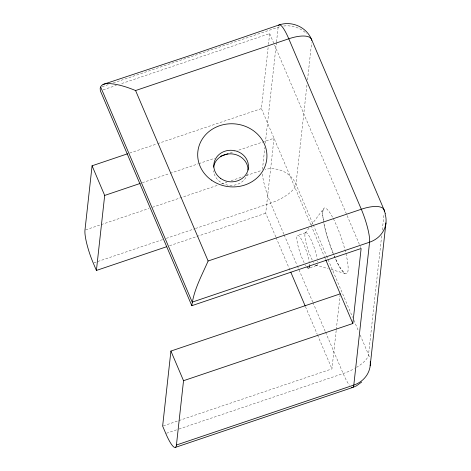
<?xml version="1.0" encoding="UTF-8"?>
<svg xmlns="http://www.w3.org/2000/svg" width="471" height="471" viewBox="0 0 471 471"><rect width="100%" height="100%" fill="white"/><g stroke="black" fill="none" stroke-linecap="round" stroke-linejoin="round"><path stroke-width="0.35" stroke-dasharray="2.35 1.77" d="M310.86 224.838L261.387 108.583L268.14 47.4M268.464 44.492L269.671 33.565L119.864 84.179M262.429 169.425L264.843 147.558M265.326 143.184L276.436 42.578M276.518 41.848L278.125 27.265A25.999 4.91 71.3 0 1 278.273 26.394M275.8 236.925L265.721 213.239L274.004 138.227L237.072 150.702M306.945 85.068L296 184.22L312.98 224.125M307.51 79.964L311.614 42.784M163.331 425.849L331.949 368.875L336.212 330.277M336.288 329.547L340.068 295.317M381.657 235.841L368.534 354.675A25.999 23.656 6.3 0 1 369.735 358.313M382.299 230.013L384.071 213.969M309.047 228.052L305.143 233.245L306.062 232.603L297.595 235.353M311.213 225.162L323.359 209.006C322.064 213.304 323.041 217.873 323.724 222.206M310.112 267.711L316.942 265.379L315.729 265.126L328.287 268.694M102.142 86.729L109.095 84.38M113.27 82.967L278.125 27.265A25.999 23.656 6.3 0 1 279.957 26.717M103.143 89.831L116.378 85.357M129.696 153.075L156.872 143.896M157.567 143.661L261.387 108.583M142.313 182.719L169.483 173.54M170.184 173.304L198.055 163.884M198.75 163.649L214.776 158.238M230.107 153.057L234.287 151.644M85.669 229.854L148.966 208.465M152.445 207.293L218.526 184.962M221.311 184.026L226.875 182.142M231.049 180.734L242.871 176.737M246.351 175.559L261.652 170.39M93.947 262.806L162.813 239.533M166.287 238.361L194.806 228.723M195.506 228.488L270.631 203.107A25.999 9.597 -23.1 0 0 296 184.22A25.999 23.656 6.3 0 0 265.144 169.377M169.566 245.732L265.721 213.239M166.481 433.261L178.309 429.264M179.004 429.028L343.165 373.562A25.999 9.597 -23.1 0 0 354.404 368.61M331.078 269.489L345.037 273.457C339.438 268.788 336.942 261.529 333.845 255.158A34.666 6.547 71.3 0 0 334.751 257.237M269.671 33.565L274.269 44.38M274.558 45.051L359.974 245.785M360.262 246.463L360.839 247.811M313.268 224.802L326.22 255.241M326.509 255.918L352.702 317.472M353.856 320.174L358.46 331.001M360.185 335.058L368.534 354.675A25.999 9.597 -23.1 0 1 356.594 367.345M311.148 225.515L324.395 256.642M324.678 257.319L325.543 259.35M283.872 234.222L270.631 203.107A25.999 4.91 71.3 0 1 262.388 173.964M284.154 234.899L297.113 265.338M297.395 266.015L312.656 301.864M312.938 302.541L325.32 331.625M325.608 332.302L343.165 373.562A25.999 4.91 71.3 0 0 349.394 385.178M276.088 237.602L290.483 271.437M305.455 306.621L317.266 334.363M317.548 335.04L331.949 368.875M333.574 254.481L327.104 236.277L323.836 222.854M283.742 26.005A25.999 23.656 6.3 0 1 306.645 33.771M247.558 173.705A17.333 15.773 6.3 0 1 229.477 185.35A17.333 15.773 6.3 0 1 213.504 170.79M333.38 218.803A34.666 6.547 71.3 0 1 348.087 266.798A34.666 6.547 71.3 0 1 335.658 259.233M332.95 253.004A34.666 6.547 71.3 0 1 323.96 223.654M323.595 221.7A34.666 6.547 71.3 0 1 332.491 217.119M317.472 264.337A17.333 3.273 71.3 0 1 315.488 264.92M313.98 263.065A17.333 3.273 71.3 0 1 313.562 262.412M312.255 260.069A17.333 3.273 71.3 0 1 305.049 237.649A17.333 3.273 71.3 0 1 309.329 236.383A17.333 3.273 71.3 0 1 317.148 258.626M317.507 261.252A17.333 3.273 71.3 0 1 317.566 262.006M305.962 265.856A17.333 3.273 71.3 0 1 305.367 264.92M304.148 262.712A17.333 3.273 71.3 0 1 296.971 240.228A17.333 3.273 71.3 0 1 301.375 239.292A17.333 3.273 71.3 0 1 309.135 261.652M309.453 264.048A17.333 3.273 71.3 0 1 309.518 265.038"/><path stroke-width="0.71" d="M370.177 365.796L385.955 222.913M127.606 153.781L92.075 165.786L84.974 230.089A25.999 4.91 71.3 0 0 93.252 263.036L96.408 270.448L166.781 246.674M311.784 40.4A25.999 9.597 -23.1 0 0 288.77 38.787L135.583 90.544C127.765 87.341 119.634 84.592 111.191 83.72C106.44 83.037 98.804 83.785 100.352 90.773L191.815 305.697L361.127 248.488L352.844 323.506L183.531 380.709L176.431 445.013L353.809 385.078A25.999 23.656 6.3 0 0 370.259 361.687M96.408 270.448L104.686 195.436L92.075 165.786M340.233 293.857L170.914 351.066L162.636 426.084L165.786 433.497A25.999 4.91 71.3 0 0 176.431 445.013M191.815 305.697C193.781 289.836 201.818 275.47 208.117 260.999L361.304 209.242A25.999 9.597 -23.1 0 1 384.312 211.785M361.699 382.028L356.429 385.861L352.708 387.462L175.33 447.397M104.686 195.436L140.223 183.425M220.351 156.354L228.017 153.764M102.984 84.468L191.626 54.995L279.226 24.886C291.437 20.753 305.979 26.747 311.166 38.693M311.584 39.517L384.124 209.972L385.337 213.71M325.832 260.027L352.844 323.506M290.772 272.114L305.167 305.944M135.583 90.544L208.117 260.999M100.747 87.2L192.209 302.123L369.582 242.194A25.999 23.656 6.3 0 0 385.06 213.816M170.914 351.066L183.531 380.709M278.496 25.687A25.999 4.91 71.3 0 1 288.77 38.787L361.304 209.242A25.999 4.91 71.3 0 1 369.582 242.194L353.809 385.078A25.999 4.91 71.3 0 1 351.619 387.321M213.593 167.134A17.333 15.773 6.3 0 1 231.973 153.905A17.333 15.773 6.3 0 1 248.058 170.019M309.524 265.885A17.333 3.273 71.3 0 1 307.074 267.298M220.646 178.427A17.333 15.773 6.3 0 0 248.311 168.377A17.333 15.773 6.3 0 0 224.443 151.368A17.333 15.773 6.3 0 0 220.646 178.427M211.344 180.075A34.666 31.545 6.3 0 0 266.668 159.987A34.666 31.545 6.3 0 0 218.938 125.963A34.666 31.545 6.3 0 0 211.344 180.075"/></g></svg>
